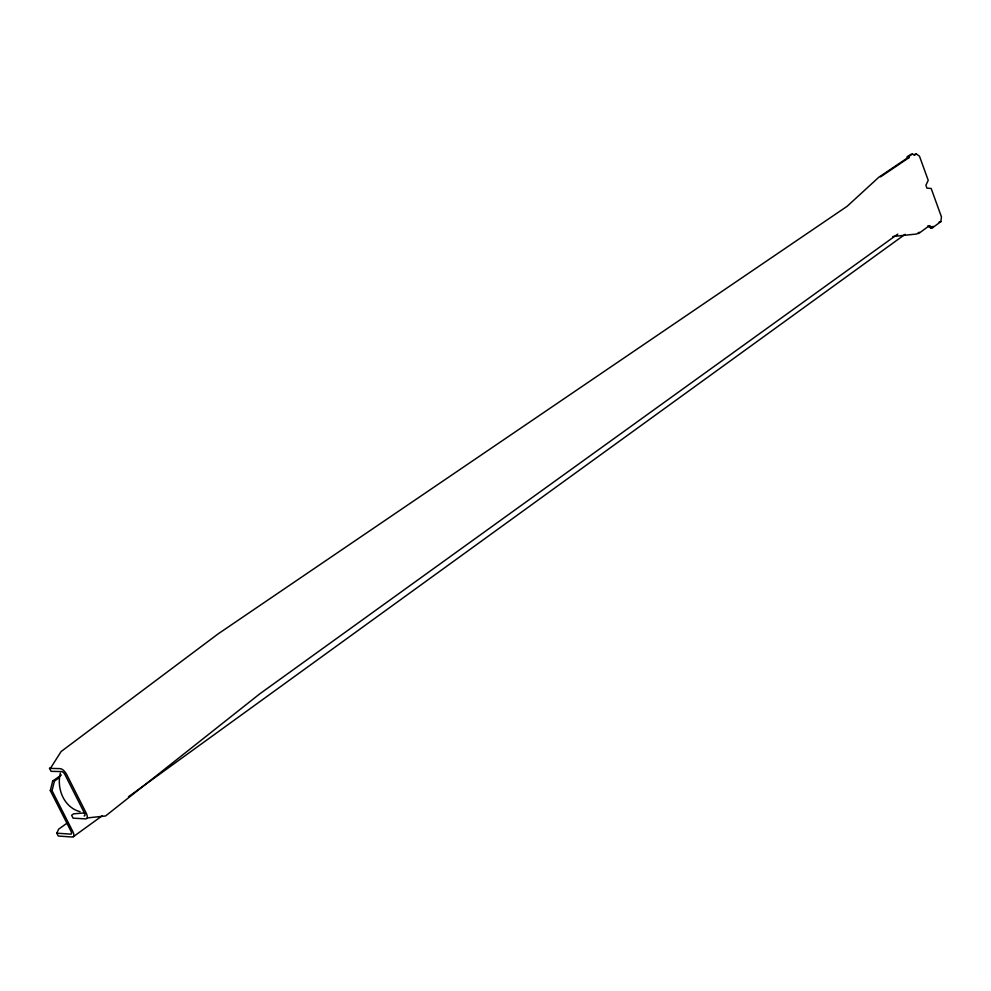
<?xml version="1.0" encoding="UTF-8"?>
<svg xmlns="http://www.w3.org/2000/svg" width="991" height="991" viewBox="0 0 991 991"><rect width="100%" height="100%" fill="white"/><g stroke="black" fill="none" stroke-linecap="round" stroke-linejoin="round"><path stroke-width="1.49" d="M927.712 225.985L930.822 228.079L932.642 227.682L940.868 221.65L941.45 216.88L931.168 188.476L926.944 188.141L925.904 185.28L928.22 180.337L919.475 156.194L916.341 153.977L914.532 154.423M60.364 773.116C56.388 788.415 63.82 807.43 80.073 811.691M84.136 815.952A3.444 1.499 54.7 0 0 84.446 813.103L64.972 774.628A3.468 1.511 55.2 0 0 61.677 771.605L51.049 771.332L49.55 768.372L51.086 767.319L61.083 751.562L218.193 633.831L847.094 206.326L878.782 177.278L907.174 158.114L907.36 156.714L910.692 154.46L912.5 154.001L914.359 155.314L916.341 153.977M880.603 176.832L908.982 157.668L909.168 156.256L912.5 154.001M67.425 822.877L58.63 829.182L56.821 833.183L70.757 834.137A3.394 1.449 54.6 0 0 71.055 831.362L50.306 790.607L52.696 781.019L61.343 775.012M56.821 833.183L58.283 836.045L72.232 837.023A6.801 2.886 54.6 0 0 72.814 831.486L52.052 790.682L54.443 781.081L59.398 777.638M930.822 228.079L933.175 226.357M919.14 232.228L916.7 234.012L892.804 236.527M918.521 233.628L929.521 225.589L932.642 227.682M73.359 836.677L102.172 815.816M128.471 796.764L905.093 234.31M897.784 234.087L259.741 693.873L105.579 815.965L87.369 817.922M907.36 156.714L909.168 156.256M907.174 158.114L908.982 157.668M939.059 222.046L940.868 221.65M85.127 812.843L73.607 813.846L71.625 815.259L73.099 818.17L85.622 818.888A6.9 2.985 54.7 0 0 86.254 813.202L66.769 774.677A6.925 3.023 55.2 0 0 60.178 768.632L49.55 768.372M52.696 781.019L54.443 781.081M50.306 790.607L52.052 790.682"/></g></svg>
